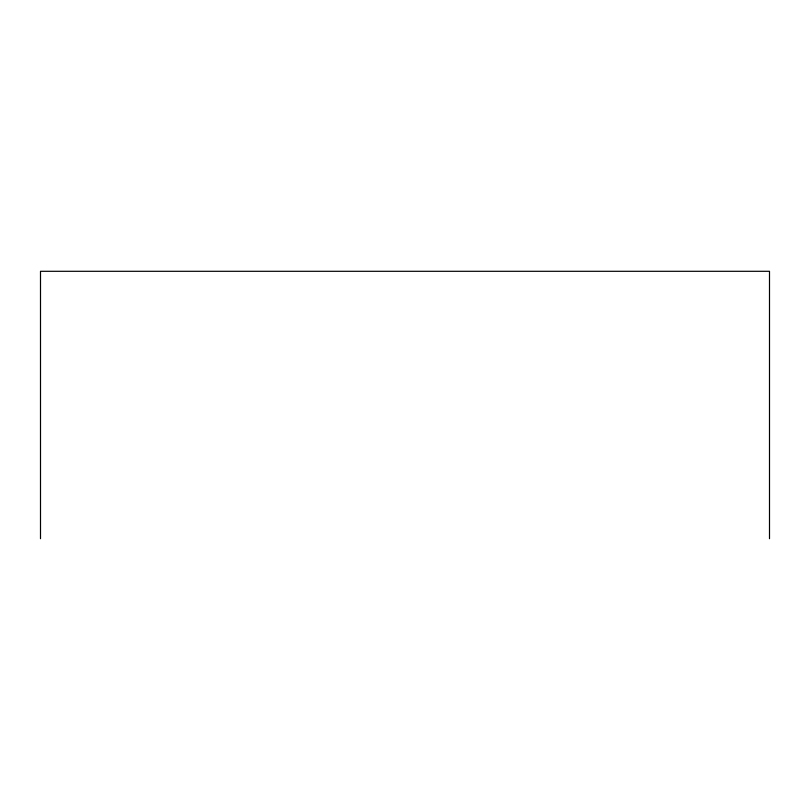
<?xml version="1.0" encoding="UTF-8"?>
<svg xmlns="http://www.w3.org/2000/svg" width="810" height="810" viewBox="0 0 810 810"><rect width="100%" height="100%" fill="white"/><g stroke="black" fill="none" stroke-linecap="round" stroke-linejoin="round"><path stroke-width="1.21" d="M769.5 538.701L769.5 271.299L40.5 271.299L40.5 538.701"/></g></svg>
